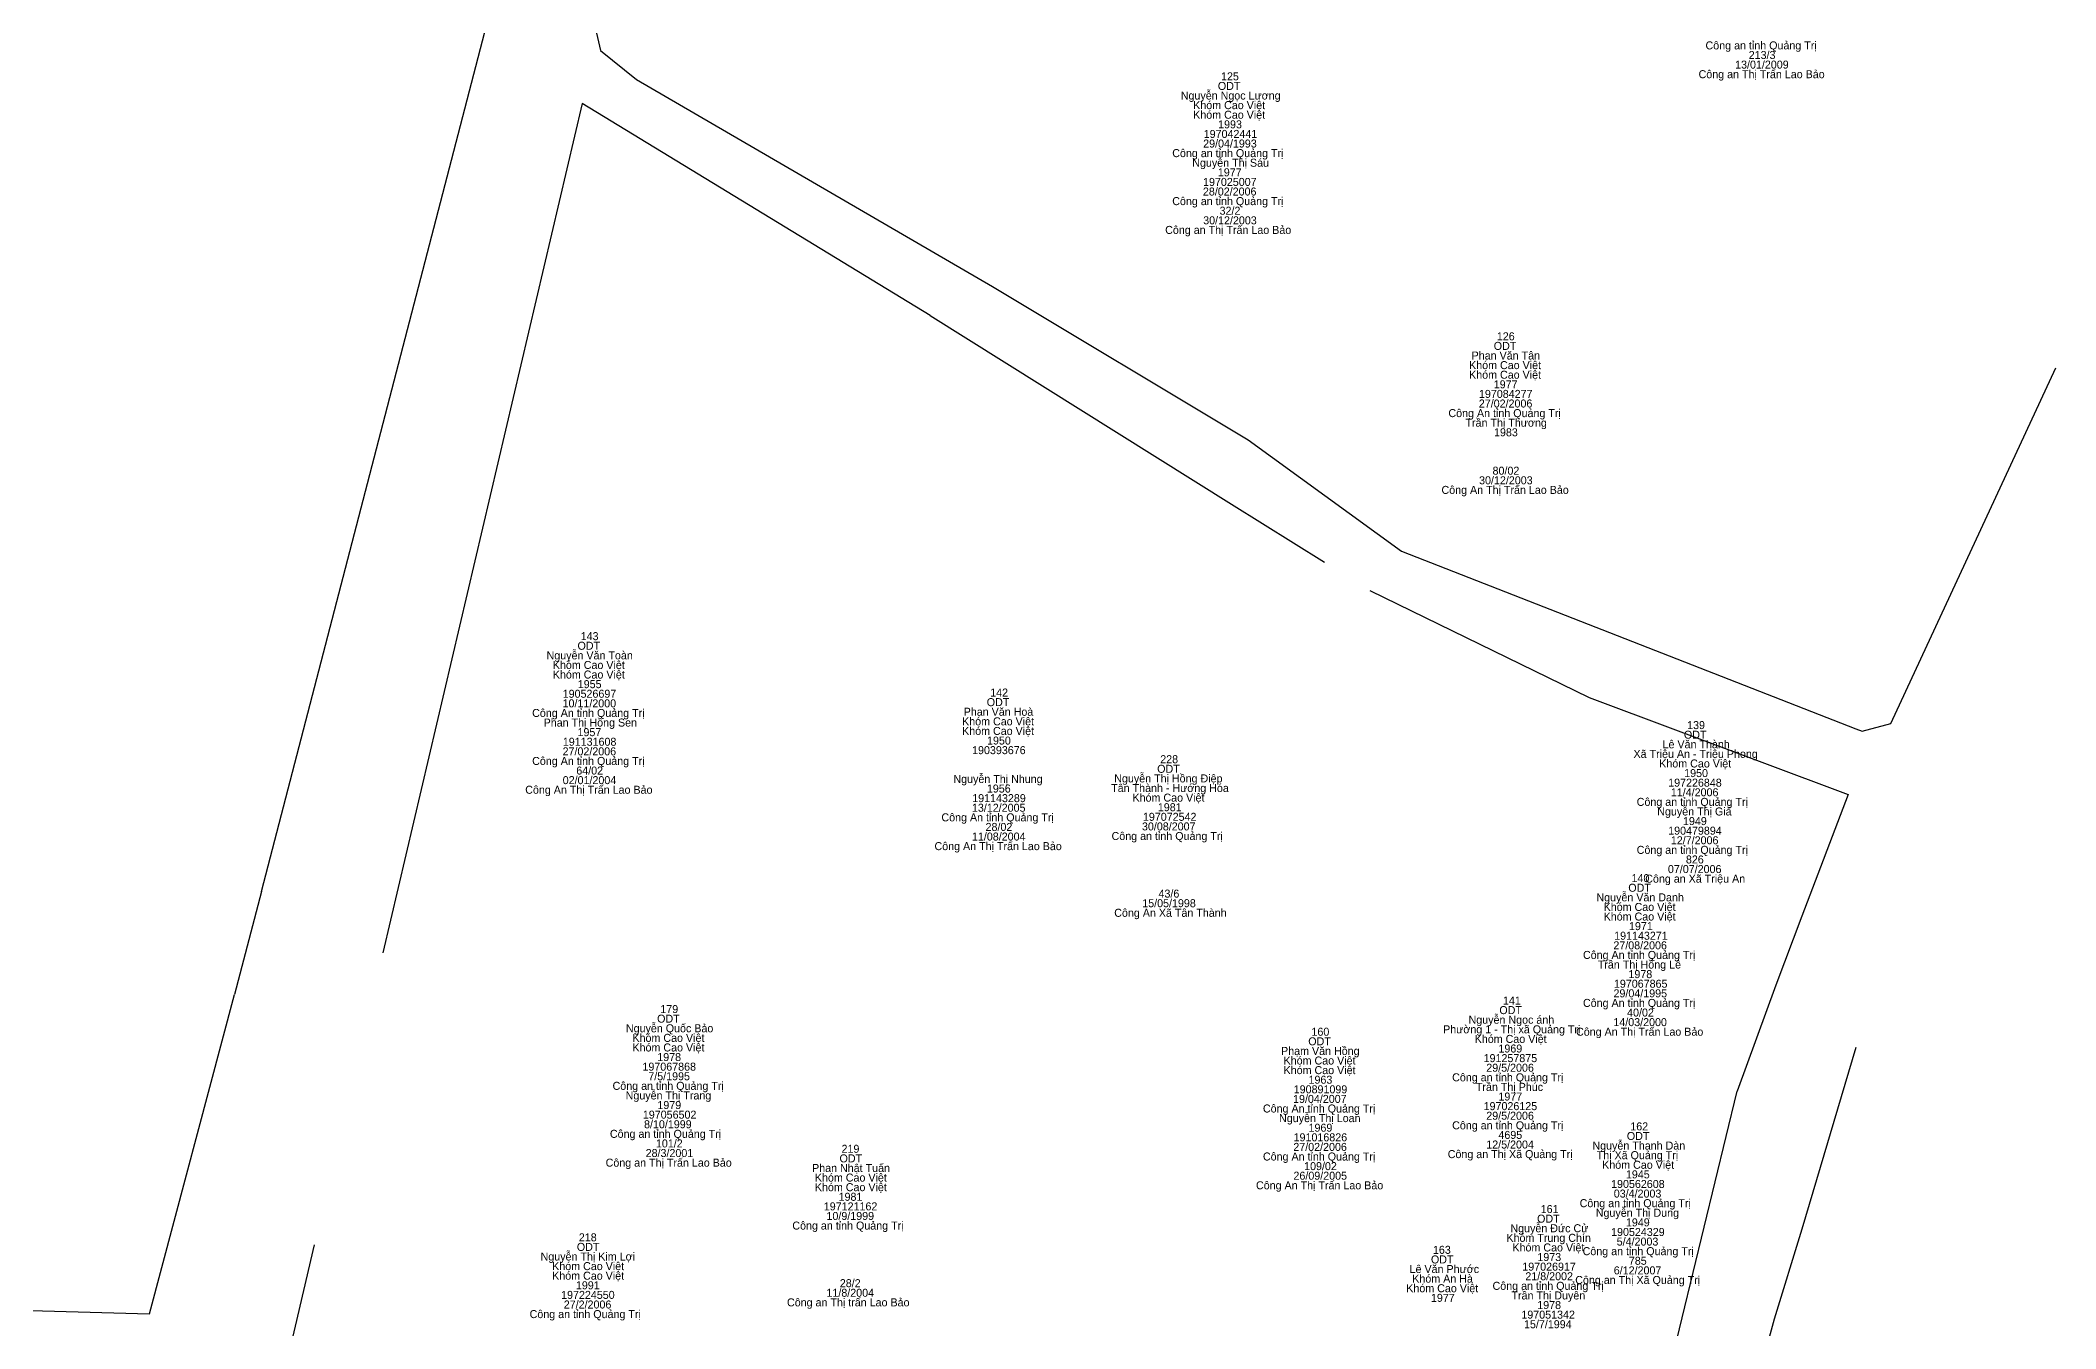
# Model space of a CAD drawing. Extents: x 535932 to 536577, y 1836990 to 1837547.
# Drawn here: x 536363.9 to 536515, y 1837121.6 to 1837218.2 of the extents above; entities that cross this region are included whole.
import ezdxf

# ---------------------------------------------------------------- set-up
doc = ezdxf.new("R2010")
doc.units = 0
doc.layers.add('Level 1', color=7, linetype='Continuous')
doc.layers.add('Level 23', color=7, linetype='Continuous')

msp = doc.modelspace()

# ---------------------------------------------------------------- linework, layer by layer
at = {"layer": 'Level 23'}
for p, q in [((536435.26, 1837199.74), (536454.43, 1837188.23)), ((536430.59, 1837197.55), (536453.19, 1837183.42)), ((536453.19, 1837183.42), (536460.16, 1837179.06)), ((536463.55, 1837176.94), (536480.01, 1837168.92)), ((536500, 1837166.56), (536500.47, 1837166.38)), ((536380.44, 1837154.36), (536378.43, 1837146.62)), ((536500, 1837142.65), (536495.96, 1837129.04)), ((536489.45, 1837132.57), (536491.11, 1837139.37)), ((536487.8, 1837125.77), (536489.45, 1837132.57)), ((536495.96, 1837129.04), (536493.88, 1837122.29)), ((536384.39, 1837127.86), (536381.76, 1837116.66)), ((536486.15, 1837118.97), (536487.8, 1837125.77)), ((536493.88, 1837122.29), (536492.05, 1837115.63))]:
    msp.add_line(p, q, dxfattribs=at)
for points in [[(536427.55, 1837264.04), (536404.86, 1837221.79), (536405.87, 1837217.43), (536408.56, 1837215.26), (536435.26, 1837199.74)], [(536380.44, 1837154.36), (536397.19, 1837218.83), (536371.64, 1837234.71)], [(536430.59, 1837197.55), (536404.49, 1837213.47), (536389.53, 1837149.76)], [(536500.47, 1837166.38), (536502.62, 1837166.96), (536514.99, 1837193.63)], [(536454.43, 1837188.23), (536465.93, 1837179.88), (536500, 1837166.56)], [(536480.01, 1837168.92), (536499.42, 1837161.63), (536495.96, 1837152.5)], [(536495.96, 1837152.5), (536494, 1837147.32), (536491.11, 1837139.37)], [(536313.19, 1837124.33), (536372.05, 1837122.68), (536378.43, 1837146.62)]]:
    msp.add_lwpolyline(points, dxfattribs=at)

# ---------------------------------------------------------------- texts
at = {"layer": 'Level 1'}
for s, p in [('Công an tỉnh Quảng Trị', (536488.73, 1837217.52)), ('213/3', (536491.97, 1837216.8)), ('125', (536452.4, 1837215.2)), ('Công an Thị Trấn Lao Bảo', (536488.21, 1837215.36)), ('13/01/2009', (536490.95, 1837216.08)), ('Nguyễn Ngọc Lương', (536449.38, 1837213.76)), ('ODT', (536452.16, 1837214.48)), ('Khóm Cao Việt', (536450.31, 1837213.04)), ('Khóm Cao Việt', (536450.31, 1837212.32)), ('197042441', (536451.1, 1837210.88)), ('1993', (536452.18, 1837211.6)), ('Công an tỉnh Quảng Trị ', (536448.74, 1837209.44)), ('29/04/1993', (536451.06, 1837210.16)), ('Nguyễn Thị Sáu', (536450.24, 1837208.72)), ('1977', (536452.16, 1837208)), ('28/02/2006', (536451.04, 1837206.56)), ('197025007', (536451.05, 1837207.28)), ('Công an tỉnh Quảng Trị ', (536448.74, 1837205.84)), ('30/12/2003', (536451.06, 1837204.4)), ('32/2', (536452.29, 1837205.12)), ('Công an Thị Trấn Lao Bảo ', (536448.21, 1837203.68)), ('126', (536473.08, 1837195.7)), ('Phan Văn Tân', (536471.19, 1837194.26)), ('ODT', (536472.85, 1837194.98)), ('Khóm Cao Việt', (536471, 1837193.54)), ('Khóm Cao Việt', (536471, 1837192.82)), ('197084277', (536471.74, 1837191.38)), ('1977', (536472.85, 1837192.1)), ('Công An tỉnh Quảng Trị', (536469.45, 1837189.94)), ('Trần Thị Thương', (536470.73, 1837189.22)), ('27/02/2006', (536471.73, 1837190.66)), ('1983', (536472.87, 1837188.5)), ('30/12/2003', (536471.75, 1837184.9)), ('80/02', (536472.76, 1837185.62)), ('Công An Thị Trấn Lao Bảo', (536468.93, 1837184.18)), ('143', (536404.38, 1837173.21)), ('Nguyễn Văn Toàn', (536401.82, 1837171.77)), ('ODT', (536404.14, 1837172.49)), ('Khóm Cao Việt', (536402.29, 1837171.05)), ('Khóm Cao Việt', (536402.29, 1837170.33)), ('10/11/2000', (536403.02, 1837168.17)), ('190526697', (536403.03, 1837168.89)), ('1955', (536404.16, 1837169.61)), ('ODT', (536434.83, 1837168.26)), ('142', (536435.09, 1837168.98)), ('Công An tỉnh Quảng Trị', (536400.74, 1837167.45)), ('Phan Thị Hồng Sen', (536401.6, 1837166.73)), ('Khóm Cao Việt', (536432.98, 1837166.82)), ('Phan Văn Hoà', (536433.1, 1837167.54)), ('191131608', (536403.04, 1837165.29)), ('1957', (536404.14, 1837166.01)), ('Khóm Cao Việt', (536432.98, 1837166.1)), ('1950', (536434.85, 1837165.38)), ('Lê Văn Thành', (536485.51, 1837165.1)), ('ODT', (536487.11, 1837165.82)), ('139', (536487.35, 1837166.54)), ('Công An tỉnh Quảng Trị', (536400.74, 1837163.85)), ('27/02/2006', (536403.02, 1837164.57)), ('190393676', (536433.73, 1837164.66)), ('228', (536447.84, 1837163.98)), ('Xã Triệu An - Triệu Phong', (536483.33, 1837164.38)), ('Khóm Cao Việt', (536485.26, 1837163.66)), ('02/01/2004', (536403.03, 1837162.41)), ('64/02', (536404.05, 1837163.13)), ('Nguyễn Thị Nhung', (536432.33, 1837162.5)), ('Nguyễn Thị Hồng Điệp', (536444.39, 1837162.54)), ('ODT', (536447.61, 1837163.26)), ('197226848 ', (536485.93, 1837162.22)), ('1950', (536487.13, 1837162.94)), ('Công An Thị Trấn Lao Bảo', (536400.22, 1837161.69)), ('191143289', (536433.74, 1837161.06)), ('1956', (536434.84, 1837161.78)), ('Tân Thành - Hướng Hóa', (536444.16, 1837161.82)), ('Khóm Cao Việt', (536445.76, 1837161.1)), ('Công an tỉnh Quảng Trị  ', (536483.57, 1837160.78)), ('11/4/2006 ', (536486.13, 1837161.5)), ('Công An tỉnh Quảng Trị', (536431.43, 1837159.62)), ('13/12/2005', (536433.72, 1837160.34)), ('197072542', (536446.54, 1837159.66)), ('1981', (536447.66, 1837160.38)), ('Nguyễn Thị Giá ', (536485.11, 1837160.06)), ('1949 ', (536487.04, 1837159.34)), ('11/08/2004', (536433.72, 1837158.18)), ('28/02', (536434.74, 1837158.9)), ('Công an tỉnh Quảng Trị ', (536444.19, 1837158.22)), ('30/08/2007', (536446.47, 1837158.94)), ('190479894 ', (536485.93, 1837158.62)), ('12/7/2006 ', (536486.13, 1837157.9)), ('Công An Thị Trấn Lao Bảo', (536430.91, 1837157.46)), ('Công an tỉnh Quảng Trị  ', (536483.57, 1837157.18)), ('826 ', (536487.26, 1837156.46)), ('140', (536483.18, 1837155.06)), ('Công an Xã Triệu An ', (536484.21, 1837155.02)), ('07/07/2006 ', (536485.91, 1837155.74)), ('15/05/1998', (536446.49, 1837153.18)), ('43/6', (536447.71, 1837153.9)), ('Nguyễn Văn Danh', (536480.55, 1837153.62)), ('ODT', (536482.94, 1837154.34)), ('Công An Xã Tân Thành', (536444.39, 1837152.46)), ('Khóm Cao Việt', (536481.09, 1837152.9)), ('Khóm Cao Việt', (536481.09, 1837152.18)), ('27/08/2006', (536481.82, 1837150.02)), ('191143271', (536481.88, 1837150.74)), ('1971', (536482.99, 1837151.46)), ('Công An tỉnh Quảng Trị', (536479.54, 1837149.3)), ('Trần Thị Hồng Lê', (536480.65, 1837148.58)), ('197067865', (536481.86, 1837147.14)), ('1978', (536482.95, 1837147.86)), ('141', (536473.54, 1837145.88)), ('Công An tỉnh Quảng Trị', (536479.54, 1837145.7)), ('29/04/1995', (536481.83, 1837146.42)), ('Nguyễn Quốc Bảo', (536407.77, 1837143.8)), ('ODT', (536410.11, 1837144.52)), ('179', (536410.35, 1837145.24)), ('Nguyễn Ngọc ánh', (536470.96, 1837144.44)), ('ODT', (536473.27, 1837145.16)), ('14/03/2000', (536481.82, 1837144.26)), ('40/02', (536482.85, 1837144.98)), ('Khóm Cao Việt', (536408.26, 1837143.08)), ('ODT', (536458.94, 1837142.82)), ('160', (536459.18, 1837143.54)), ('Phường 1 - Thị xã Quảng Trị', (536469.05, 1837143.72)), ('Khóm Cao Việt', (536471.42, 1837143)), ('Công An Thị Trấn Lao Bảo', (536479.02, 1837143.54)), ('Khóm Cao Việt', (536408.26, 1837142.36)), ('197067868', (536409.01, 1837140.92)), ('1978', (536410.12, 1837141.64)), ('Phạm Văn Hồng', (536456.9, 1837142.1)), ('Khóm Cao Việt', (536457.09, 1837141.38)), ('191257875 ', (536472.09, 1837141.56)), ('1969 ', (536473.2, 1837142.28)), ('Công an tỉnh Quảng Trị', (536406.77, 1837139.48)), ('7/5/1995', (536409.45, 1837140.2)), ('Khóm Cao Việt', (536457.09, 1837140.66)), ('1963', (536458.96, 1837139.94)), ('Công an tỉnh Quảng Trị  ', (536469.73, 1837140.12)), ('Trần Thị Phúc ', (536471.51, 1837139.4)), ('29/5/2006 ', (536472.29, 1837140.84)), ('Nguyễn Thị Trang', (536407.75, 1837138.76)), ('1979', (536410.13, 1837138.04)), ('19/04/2007', (536457.8, 1837138.5)), ('190891099', (536457.85, 1837139.22)), ('197026125 ', (536472.09, 1837137.96)), ('1977 ', (536473.2, 1837138.68)), ('197056502', (536409.04, 1837137.32)), ('8/10/1999 ', (536409.13, 1837136.6)), ('Công An tỉnh Quảng Trị', (536455.54, 1837137.78)), ('Nguyễn Thị Loan', (536456.75, 1837137.06)), ('Công an tỉnh Quảng Trị  ', (536469.73, 1837136.52)), ('29/5/2006 ', (536472.29, 1837137.24)), ('162', (536483.09, 1837136.44)), ('Công an tỉnh Quảng Trị  ', (536406.57, 1837135.88)), ('101/2', (536410.02, 1837135.16)), ('27/02/2006', (536457.82, 1837134.9)), ('191016826', (536457.84, 1837135.62)), ('1969', (536458.96, 1837136.34)), ('12/5/2004 ', (536472.29, 1837135.08)), ('4695 ', (536473.2, 1837135.8)), ('Nguyễn Thanh Dàn', (536480.25, 1837135)), ('ODT', (536482.83, 1837135.72)), ('Công an Thị Trấn Lao Bảo', (536406.25, 1837133.72)), ('28/3/2001', (536409.25, 1837134.44)), ('Phan Nhật Tuấn', (536421.73, 1837133.32)), ('ODT', (536423.79, 1837134.04)), ('219 ', (536423.94, 1837134.76)), ('Công An tỉnh Quảng Trị', (536455.54, 1837134.18)), ('109/02', (536458.63, 1837133.46)), ('Công an Thị Xã Quảng Trị ', (536469.4, 1837134.36)), ('Thị Xã Quảng Trị ', (536480.57, 1837134.28)), ('Khóm Cao Việt', (536480.98, 1837133.56)), ('Khóm Cao Việt', (536421.94, 1837132.6)), ('Khóm Cao Việt', (536421.94, 1837131.88)), ('Công An Thị Trấn Lao Bảo', (536455.02, 1837132.02)), ('26/09/2005', (536457.83, 1837132.74)), ('190562608 ', (536481.65, 1837132.12)), ('1945 ', (536482.76, 1837132.84)), ('197121162 ', (536422.61, 1837130.44)), ('1981 ', (536423.72, 1837131.16)), ('Công an tỉnh Quảng Trị  ', (536479.29, 1837130.68)), ('03/4/2003 ', (536481.85, 1837131.4)), ('Công an tỉnh Quảng Trị  ', (536420.25, 1837129)), ('10/9/1999 ', (536422.81, 1837129.72)), ('Nguyễn Đức Cử', (536474.1, 1837128.8)), ('ODT', (536476.1, 1837129.52)), ('161', (536476.37, 1837130.24)), ('Nguyễn Thị Dung ', (536480.5, 1837129.96)), ('1949 ', (536482.76, 1837129.24)), ('ODT', (536404.09, 1837127.4)), ('218 ', (536404.24, 1837128.12)), ('Khóm Trung Chín', (536473.8, 1837128.08)), ('Khóm Cao Việt', (536474.25, 1837127.36)), ('190524329 ', (536481.65, 1837128.52)), ('5/4/2003 ', (536482.07, 1837127.8)), ('Nguyễn Thị Kim Lợi', (536401.37, 1837126.68)), ('Khóm Cao Việt', (536402.24, 1837125.96)), ('ODT', (536468.14, 1837126.46)), ('163 ', (536468.29, 1837127.18)), ('197026917', (536474.99, 1837125.92)), ('1973', (536476.12, 1837126.64)), (' Công an tỉnh Quảng Trị ', (536479.29, 1837127.08)), ('785 ', (536482.98, 1837126.36)), ('Khóm Cao Việt', (536402.24, 1837125.24)), ('1991 ', (536404.02, 1837124.52)), ('28/2 ', (536423.81, 1837124.68)), ('Khóm Cao Việt', (536466.29, 1837124.3)), ('Lê Văn Phước', (536466.54, 1837125.74)), ('Khóm An Hà', (536466.74, 1837125.02)), ('Công an tỉnh Quảng Trị', (536472.76, 1837124.48)), ('21/8/2002', (536475.22, 1837125.2)), ('Công an Thị Xã Quảng Trị ', (536478.96, 1837124.92)), ('6/12/2007 ', (536481.85, 1837125.64)), ('197224550 ', (536402.91, 1837123.8)), ('27/2/2006 ', (536403.11, 1837123.08)), ('Công an Thị trấn Lao Bảo  ', (536419.85, 1837123.24)), ('11/8/2004 ', (536422.81, 1837123.96)), ('1977', (536468.14, 1837123.58)), ('Trần Thị Duyên', (536474.18, 1837123.76)), ('1978', (536476.11, 1837123.04)), ('Công an tỉnh Quảng Trị  ', (536400.55, 1837122.36)), ('197051342 ', (536474.92, 1837122.32)), ('15/7/1994 ', (536475.12, 1837121.6))]:
    msp.add_text(s, height=0.6, dxfattribs=at).set_placement(p)

doc.saveas('drawing.dxf')
